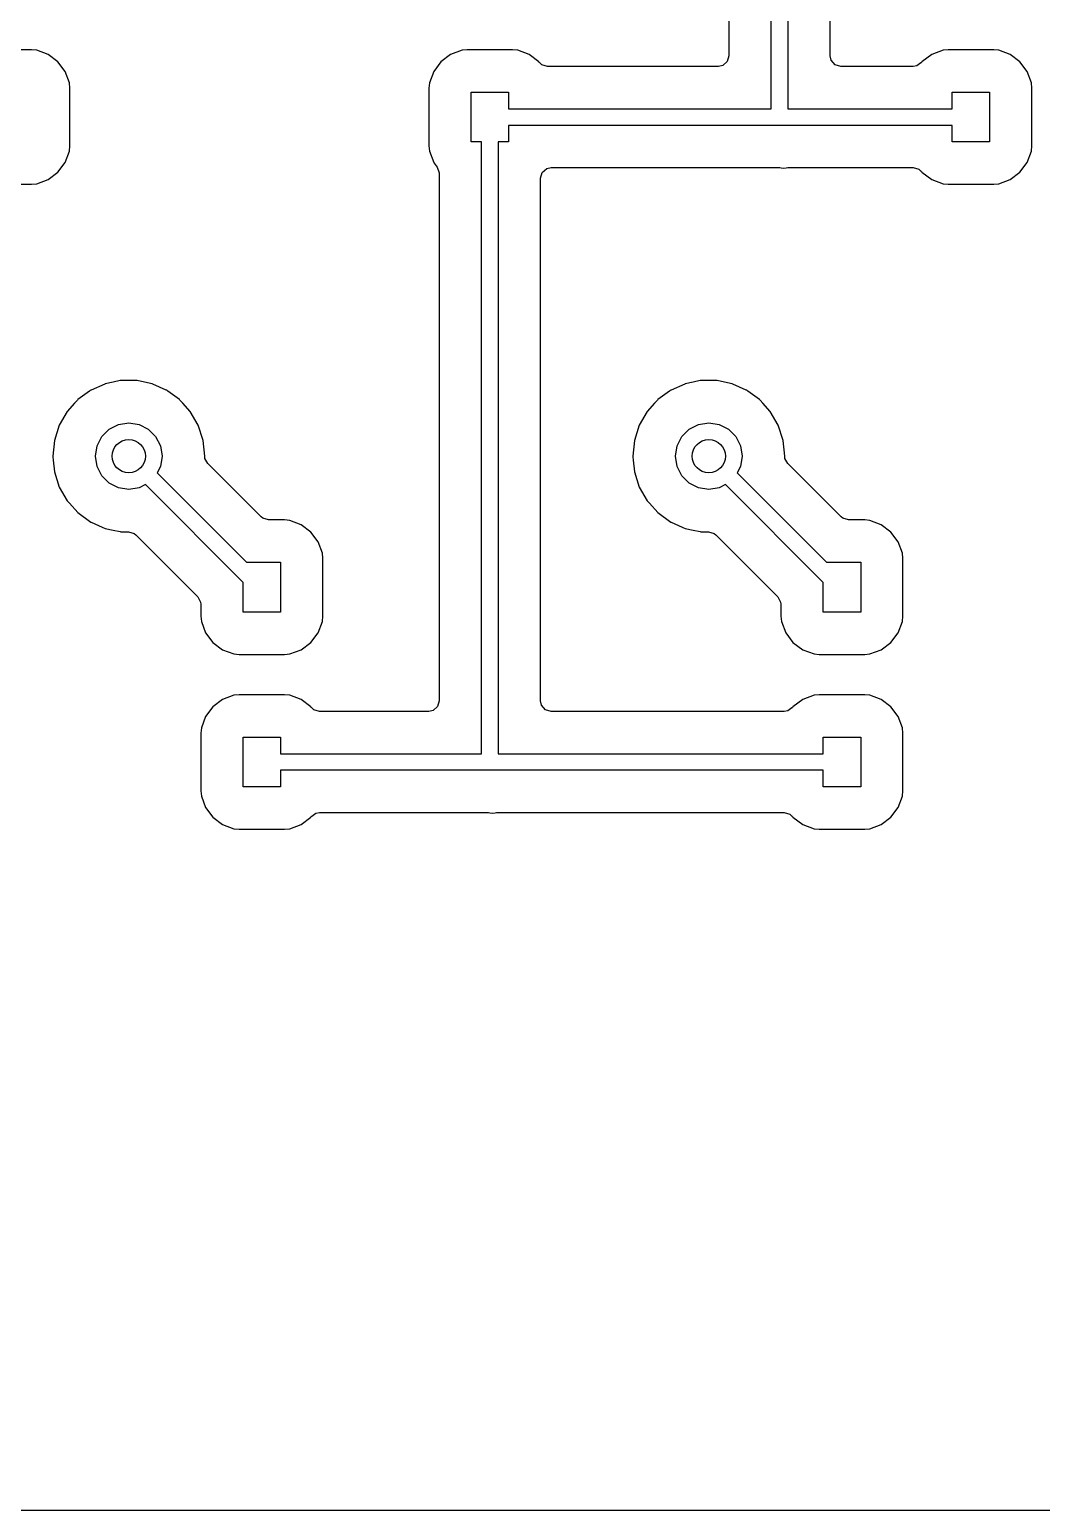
# Model space of a CAD drawing. Extents: x 1.41 to 5.39, y -5.53 to -2.36.
# Drawn here: x 3.946 to 4.425, y -5.529 to -4.829 of the extents above; entities that cross this region are included whole.
import ezdxf

# ---------------------------------------------------------------- set-up
doc = ezdxf.new("R2010")
doc.units = 0
doc.header["$MEASUREMENT"] = 0
doc.layers.add('BLACK', color=7, linetype='CONTINUOUS')

msp = doc.modelspace()

# ---------------------------------------------------------------- linework, layer by layer
at = {"layer": 'BLACK', "linetype": 'CONTINUOUS'}
for p, q in [((4.27724, -4.61369), (4.27724, -4.84116)), ((4.29726, -4.86614), (4.29726, -4.61179)), ((4.30514, -4.61342), (4.30514, -4.86614)), ((4.32516, -4.84116), (4.32516, -4.76668)), ((3.94737, -4.83825), (3.92586, -4.83825)), ((3.94982, -4.83851), (3.94737, -4.83825)), ((3.95519, -4.84053), (3.94982, -4.83851)), ((4.15097, -4.83851), (4.1456, -4.84053)), ((4.15342, -4.83825), (4.15097, -4.83851)), ((4.17493, -4.83825), (4.15342, -4.83825)), ((4.17737, -4.83851), (4.17493, -4.83825)), ((4.18274, -4.84053), (4.17737, -4.83851)), ((4.37853, -4.83851), (4.37316, -4.84053)), ((4.38098, -4.83825), (4.37853, -4.83851)), ((4.40249, -4.83825), (4.38098, -4.83825)), ((4.40493, -4.83851), (4.40249, -4.83825)), ((4.4103, -4.84053), (4.40493, -4.83851)), ((3.95977, -4.84397), (3.95519, -4.84053)), ((3.96321, -4.84855), (3.95977, -4.84397)), ((4.14101, -4.84397), (4.13757, -4.84855)), ((4.1456, -4.84053), (4.14101, -4.84397)), ((4.18733, -4.84397), (4.18274, -4.84053)), ((4.18754, -4.84425), (4.18733, -4.84397)), ((4.18779, -4.8445), (4.18754, -4.84425)), ((4.18782, -4.84447), (4.18779, -4.8445)), ((4.18875, -4.84533), (4.18782, -4.84447)), ((4.19143, -4.84612), (4.18875, -4.84533)), ((4.27228, -4.84612), (4.19143, -4.84612)), ((4.27434, -4.84567), (4.27228, -4.84612)), ((4.27646, -4.84384), (4.27434, -4.84567)), ((4.27724, -4.84116), (4.27646, -4.84384)), ((4.32561, -4.84322), (4.32516, -4.84116)), ((4.32744, -4.84533), (4.32561, -4.84322)), ((4.33012, -4.84612), (4.32744, -4.84533)), ((4.36448, -4.84612), (4.33012, -4.84612)), ((4.36621, -4.84581), (4.36448, -4.84612)), ((4.36805, -4.84443), (4.36621, -4.84581)), ((4.36811, -4.8445), (4.36805, -4.84443)), ((4.36836, -4.84425), (4.36811, -4.8445)), ((4.36857, -4.84397), (4.36836, -4.84425)), ((4.37316, -4.84053), (4.36857, -4.84397)), ((4.41489, -4.84397), (4.4103, -4.84053)), ((4.41833, -4.84855), (4.41489, -4.84397)), ((3.96523, -4.85392), (3.96321, -4.84855)), ((3.96549, -4.85637), (3.96523, -4.85392)), ((4.13556, -4.85392), (4.1353, -4.85637)), ((4.13757, -4.84855), (4.13556, -4.85392)), ((4.42034, -4.85392), (4.41833, -4.84855)), ((4.42061, -4.85637), (4.42034, -4.85392)), ((3.96549, -4.88378), (3.96549, -4.85637)), ((4.1353, -4.85637), (4.1353, -4.88378)), ((4.15531, -4.88189), (4.15531, -4.85827)), ((4.15531, -4.85827), (4.17303, -4.85827)), ((4.17303, -4.85827), (4.17303, -4.86614)), ((4.38287, -4.86614), (4.38287, -4.85827)), ((4.38287, -4.85827), (4.40059, -4.85827)), ((4.40059, -4.85827), (4.40059, -4.88189)), ((4.42061, -4.88378), (4.42061, -4.85637)), ((4.17303, -4.86614), (4.29726, -4.86614)), ((4.30514, -4.86614), (4.38287, -4.86614)), ((4.38287, -4.87402), (4.17303, -4.87402)), ((4.17303, -4.87402), (4.17303, -4.88189)), ((4.38287, -4.88189), (4.38287, -4.87402)), ((4.16024, -4.88189), (4.15531, -4.88189)), ((4.16024, -5.17126), (4.16024, -4.88189)), ((4.17303, -4.88189), (4.16811, -4.88189)), ((4.16811, -4.88189), (4.16811, -5.17126)), ((4.40059, -4.88189), (4.38287, -4.88189)), ((3.96321, -4.8916), (3.96523, -4.88623)), ((3.96523, -4.88623), (3.96549, -4.88378)), ((4.1353, -4.88378), (4.13556, -4.88623)), ((4.13556, -4.88623), (4.13757, -4.8916)), ((4.41833, -4.8916), (4.42034, -4.88623)), ((4.42034, -4.88623), (4.42061, -4.88378)), ((3.95519, -4.89963), (3.95977, -4.89619)), ((3.95977, -4.89619), (3.96321, -4.8916)), ((4.13757, -4.8916), (4.13779, -4.89189)), ((4.13779, -4.89189), (4.13779, -4.89189)), ((4.13779, -4.89189), (4.13923, -4.89381)), ((4.13923, -4.89381), (4.1402, -4.89642)), ((4.18892, -4.89631), (4.19103, -4.89448)), ((4.19103, -4.89448), (4.19309, -4.89404)), ((4.19309, -4.89404), (4.30125, -4.89404)), ((4.30125, -4.89404), (4.3019, -4.89408)), ((4.3019, -4.89408), (4.30315, -4.89424)), ((4.30315, -4.89424), (4.3044, -4.89408)), ((4.3044, -4.89408), (4.30504, -4.89404)), ((4.30504, -4.89404), (4.36448, -4.89404)), ((4.36448, -4.89404), (4.36716, -4.89482)), ((4.36716, -4.89482), (4.36808, -4.89569)), ((4.36808, -4.89569), (4.36811, -4.89566)), ((4.36811, -4.89566), (4.36836, -4.89591)), ((4.36836, -4.89591), (4.36857, -4.89619)), ((4.36857, -4.89619), (4.37316, -4.89963)), ((4.4103, -4.89963), (4.41489, -4.89619)), ((4.41489, -4.89619), (4.41833, -4.8916)), ((3.92586, -4.90191), (3.94737, -4.90191)), ((3.94737, -4.90191), (3.94982, -4.90164)), ((3.94982, -4.90164), (3.95519, -4.89963)), ((4.1402, -4.89642), (4.14022, -4.89678)), ((4.14022, -4.89678), (4.14022, -5.14628)), ((4.18813, -4.899), (4.18892, -4.89631)), ((4.18813, -5.14628), (4.18813, -4.899)), ((4.37316, -4.89963), (4.37853, -4.90164)), ((4.37853, -4.90164), (4.38098, -4.90191)), ((4.38098, -4.90191), (4.40249, -4.90191)), ((4.40249, -4.90191), (4.40493, -4.90164)), ((4.40493, -4.90164), (4.4103, -4.89963)), ((3.97479, -4.99976), (3.96924, -5.00378)), ((3.97511, -4.99952), (3.97479, -4.99976)), ((3.97532, -4.99937), (3.97511, -4.99952)), ((3.97511, -4.99952), (3.97511, -4.99952)), ((3.97556, -4.99926), (3.97532, -4.99937)), ((3.98196, -4.99641), (3.97556, -4.99926)), ((3.97556, -4.99926), (3.97556, -4.99926)), ((3.98219, -4.99631), (3.98196, -4.99641)), ((3.98196, -4.99641), (3.98196, -4.99641)), ((3.98587, -4.99553), (3.98219, -4.99631)), ((3.98929, -4.9948), (3.98587, -4.99553)), ((3.98955, -4.99474), (3.98929, -4.9948)), ((3.98929, -4.9948), (3.98929, -4.9948)), ((3.99707, -4.99474), (3.98955, -4.99474)), ((3.99732, -4.9948), (3.99707, -4.99474)), ((4.00074, -4.99553), (3.99732, -4.9948)), ((3.99732, -4.9948), (3.99732, -4.9948)), ((4.00442, -4.99631), (4.00074, -4.99553)), ((4.00466, -4.99641), (4.00442, -4.99631)), ((4.01105, -4.99926), (4.00466, -4.99641)), ((4.00466, -4.99641), (4.00466, -4.99641)), ((4.01129, -4.99937), (4.01105, -4.99926)), ((4.01105, -4.99926), (4.01105, -4.99926)), ((4.0115, -4.99952), (4.01129, -4.99937)), ((4.01183, -4.99976), (4.0115, -4.99952)), ((4.0115, -4.99952), (4.0115, -4.99952)), ((4.01737, -5.00378), (4.01183, -4.99976)), ((4.2492, -4.99976), (4.24365, -5.00378)), ((4.24952, -4.99952), (4.2492, -4.99976)), ((4.24973, -4.99937), (4.24952, -4.99952)), ((4.24952, -4.99952), (4.24952, -4.99952)), ((4.24997, -4.99926), (4.24973, -4.99937)), ((4.25637, -4.99641), (4.24997, -4.99926)), ((4.24997, -4.99926), (4.24997, -4.99926)), ((4.2566, -4.99631), (4.25637, -4.99641)), ((4.25637, -4.99641), (4.25637, -4.99641)), ((4.26028, -4.99553), (4.2566, -4.99631)), ((4.2637, -4.9948), (4.26028, -4.99553)), ((4.26396, -4.99474), (4.2637, -4.9948)), ((4.2637, -4.9948), (4.2637, -4.9948)), ((4.27148, -4.99474), (4.26396, -4.99474)), ((4.27173, -4.9948), (4.27148, -4.99474)), ((4.27515, -4.99553), (4.27173, -4.9948)), ((4.27173, -4.9948), (4.27173, -4.9948)), ((4.27883, -4.99631), (4.27515, -4.99553)), ((4.27907, -4.99641), (4.27883, -4.99631)), ((4.28546, -4.99926), (4.27907, -4.99641)), ((4.27907, -4.99641), (4.27907, -4.99641)), ((4.2857, -4.99937), (4.28546, -4.99926)), ((4.28546, -4.99926), (4.28546, -4.99926)), ((4.28591, -4.99952), (4.2857, -4.99937)), ((4.28624, -4.99976), (4.28591, -4.99952)), ((4.28591, -4.99952), (4.28591, -4.99952)), ((4.29178, -5.00378), (4.28624, -4.99976)), ((3.96769, -5.00551), (3.96421, -5.00937)), ((3.96907, -5.00398), (3.96769, -5.00551)), ((3.96924, -5.00378), (3.96907, -5.00398)), ((3.96907, -5.00398), (3.96907, -5.00398)), ((4.01755, -5.00398), (4.01737, -5.00378)), ((4.01892, -5.00551), (4.01755, -5.00398)), ((4.01755, -5.00398), (4.01755, -5.00398)), ((4.0224, -5.00937), (4.01892, -5.00551)), ((4.2421, -5.00551), (4.23862, -5.00937)), ((4.24348, -5.00398), (4.2421, -5.00551)), ((4.24365, -5.00378), (4.24348, -5.00398)), ((4.24348, -5.00398), (4.24348, -5.00398)), ((4.29196, -5.00398), (4.29178, -5.00378)), ((4.29333, -5.00551), (4.29196, -5.00398)), ((4.29196, -5.00398), (4.29196, -5.00398)), ((4.29681, -5.00937), (4.29333, -5.00551)), ((3.96421, -5.00937), (3.96045, -5.01588)), ((3.98844, -5.01553), (3.99331, -5.01476)), ((3.99331, -5.01476), (3.99817, -5.01553)), ((4.02616, -5.01588), (4.0224, -5.00937)), ((4.23862, -5.00937), (4.23486, -5.01588)), ((4.26285, -5.01553), (4.26772, -5.01476)), ((4.26772, -5.01476), (4.27258, -5.01553)), ((4.30057, -5.01588), (4.29681, -5.00937)), ((3.96045, -5.01588), (3.95813, -5.02303)), ((3.97833, -5.02565), (3.98057, -5.02126)), ((3.98057, -5.02126), (3.98405, -5.01777)), ((3.98405, -5.01777), (3.98844, -5.01553)), ((3.99817, -5.01553), (4.00256, -5.01777)), ((4.00256, -5.01777), (4.00605, -5.02126)), ((4.00605, -5.02126), (4.00828, -5.02565)), ((4.02849, -5.02303), (4.02616, -5.01588)), ((4.23486, -5.01588), (4.23254, -5.02303)), ((4.25274, -5.02565), (4.25498, -5.02126)), ((4.25498, -5.02126), (4.25846, -5.01777)), ((4.25846, -5.01777), (4.26285, -5.01553)), ((4.27258, -5.01553), (4.27697, -5.01777)), ((4.27697, -5.01777), (4.28046, -5.02126)), ((4.28046, -5.02126), (4.28269, -5.02565)), ((4.3029, -5.02303), (4.30057, -5.01588)), ((3.95813, -5.02303), (3.95734, -5.03051)), ((3.97756, -5.03051), (3.97833, -5.02565)), ((4.00828, -5.02565), (4.00906, -5.03051)), ((4.02927, -5.03051), (4.02849, -5.02303)), ((4.23254, -5.02303), (4.23175, -5.03051)), ((4.25197, -5.03051), (4.25274, -5.02565)), ((4.28269, -5.02565), (4.28346, -5.03051)), ((4.30368, -5.03051), (4.3029, -5.02303)), ((3.95734, -5.03051), (3.95737, -5.03077)), ((3.95737, -5.03077), (3.95754, -5.0324)), ((3.95754, -5.0324), (3.95813, -5.03799)), ((3.97833, -5.03538), (3.97756, -5.03051)), ((3.98057, -5.03977), (3.97833, -5.03538)), ((4.00828, -5.03538), (4.00675, -5.03839)), ((4.00906, -5.03051), (4.00828, -5.03538)), ((4.02926, -5.03064), (4.02927, -5.03051)), ((4.02936, -5.03157), (4.02926, -5.03064)), ((4.0307, -5.03402), (4.02936, -5.03157)), ((4.05591, -5.05924), (4.0307, -5.03402)), ((4.23175, -5.03051), (4.23178, -5.03077)), ((4.23178, -5.03077), (4.23195, -5.0324)), ((4.23195, -5.0324), (4.23254, -5.03799)), ((4.25274, -5.03538), (4.25197, -5.03051)), ((4.25498, -5.03977), (4.25274, -5.03538)), ((4.28269, -5.03538), (4.28116, -5.03839)), ((4.28346, -5.03051), (4.28269, -5.03538)), ((4.30367, -5.03064), (4.30368, -5.03051)), ((4.30377, -5.03157), (4.30367, -5.03064)), ((4.30511, -5.03402), (4.30377, -5.03157)), ((4.33032, -5.05924), (4.30511, -5.03402)), ((3.95813, -5.03799), (3.96045, -5.04514)), ((3.98405, -5.04325), (3.98057, -5.03977)), ((3.98844, -5.04549), (3.98405, -5.04325)), ((4.00675, -5.03839), (4.04907, -5.08071)), ((4.23254, -5.03799), (4.23486, -5.04514)), ((4.25846, -5.04325), (4.25498, -5.03977)), ((4.26285, -5.04549), (4.25846, -5.04325)), ((4.28116, -5.03839), (4.32348, -5.08071)), ((3.96045, -5.04514), (3.96421, -5.05165)), ((3.99331, -5.04626), (3.98844, -5.04549)), ((3.99817, -5.04549), (3.99331, -5.04626)), ((4.00118, -5.04396), (3.99817, -5.04549)), ((4.04744, -5.09021), (4.00118, -5.04396)), ((4.23486, -5.04514), (4.23862, -5.05165)), ((4.26772, -5.04626), (4.26285, -5.04549)), ((4.27258, -5.04549), (4.26772, -5.04626)), ((4.27559, -5.04396), (4.27258, -5.04549)), ((4.32185, -5.09021), (4.27559, -5.04396)), ((3.96421, -5.05165), (3.96438, -5.05184)), ((3.96438, -5.05184), (3.96439, -5.05184)), ((3.96439, -5.05184), (3.96525, -5.05281)), ((3.96525, -5.05281), (3.96924, -5.05724)), ((3.96924, -5.05724), (3.97532, -5.06166)), ((4.23862, -5.05165), (4.23879, -5.05184)), ((4.23879, -5.05184), (4.23879, -5.05184)), ((4.23879, -5.05184), (4.23966, -5.05281)), ((4.23966, -5.05281), (4.24365, -5.05724)), ((4.24365, -5.05724), (4.24973, -5.06166)), ((3.97532, -5.06166), (3.97556, -5.06176)), ((3.97556, -5.06176), (3.97556, -5.06176)), ((3.97556, -5.06176), (3.98076, -5.06408)), ((3.98076, -5.06408), (3.98219, -5.06472)), ((4.05674, -5.0599), (4.05591, -5.05924)), ((4.05942, -5.06069), (4.05674, -5.0599)), ((4.06705, -5.06069), (4.05942, -5.06069)), ((4.0695, -5.06095), (4.06705, -5.06069)), ((4.07487, -5.06297), (4.0695, -5.06095)), ((4.07946, -5.06641), (4.07487, -5.06297)), ((4.24973, -5.06166), (4.24997, -5.06176)), ((4.24997, -5.06176), (4.24997, -5.06176)), ((4.24997, -5.06176), (4.25517, -5.06408)), ((4.25517, -5.06408), (4.2566, -5.06472)), ((4.33115, -5.0599), (4.33032, -5.05924)), ((4.33383, -5.06069), (4.33115, -5.0599)), ((4.34146, -5.06069), (4.33383, -5.06069)), ((4.34391, -5.06095), (4.34146, -5.06069)), ((4.34928, -5.06297), (4.34391, -5.06095)), ((4.35387, -5.06641), (4.34928, -5.06297)), ((3.98219, -5.06472), (3.98587, -5.0655)), ((3.98587, -5.0655), (3.98929, -5.06623)), ((3.98929, -5.06623), (3.98929, -5.06623)), ((3.98929, -5.06623), (3.98955, -5.06628)), ((3.98955, -5.06628), (3.99314, -5.06628)), ((3.99314, -5.06628), (3.99582, -5.06707)), ((3.99582, -5.06707), (3.99665, -5.06773)), ((3.99665, -5.06773), (4.02597, -5.09705)), ((4.0829, -5.071), (4.07946, -5.06641)), ((4.08491, -5.07637), (4.0829, -5.071)), ((4.2566, -5.06472), (4.26028, -5.0655)), ((4.26028, -5.0655), (4.2637, -5.06623)), ((4.2637, -5.06623), (4.2637, -5.06623)), ((4.2637, -5.06623), (4.26396, -5.06628)), ((4.26396, -5.06628), (4.26755, -5.06628)), ((4.26755, -5.06628), (4.27023, -5.06707)), ((4.27023, -5.06707), (4.27106, -5.06773)), ((4.27106, -5.06773), (4.30038, -5.09705)), ((4.35731, -5.071), (4.35387, -5.06641)), ((4.35932, -5.07637), (4.35731, -5.071)), ((4.08518, -5.07881), (4.08491, -5.07637)), ((4.35959, -5.07881), (4.35932, -5.07637)), ((4.04907, -5.08071), (4.06516, -5.08071)), ((4.06516, -5.08071), (4.06516, -5.10433)), ((4.08518, -5.10623), (4.08518, -5.07881)), ((4.32348, -5.08071), (4.33957, -5.08071)), ((4.33957, -5.08071), (4.33957, -5.10433)), ((4.35959, -5.10623), (4.35959, -5.07881)), ((4.04744, -5.10433), (4.04744, -5.09021)), ((4.32185, -5.10433), (4.32185, -5.09021)), ((4.02597, -5.09705), (4.02731, -5.09951)), ((4.30038, -5.09705), (4.30172, -5.09951)), ((4.02731, -5.09951), (4.02742, -5.10056)), ((4.02742, -5.10056), (4.02742, -5.10623)), ((4.02742, -5.10623), (4.02769, -5.10867)), ((4.06516, -5.10433), (4.04744, -5.10433)), ((4.08491, -5.10867), (4.08518, -5.10623)), ((4.30172, -5.09951), (4.30183, -5.10056)), ((4.30183, -5.10056), (4.30183, -5.10623)), ((4.30183, -5.10623), (4.3021, -5.10867)), ((4.33957, -5.10433), (4.32185, -5.10433)), ((4.35932, -5.10867), (4.35959, -5.10623)), ((4.02769, -5.10867), (4.0297, -5.11404)), ((4.0829, -5.11404), (4.08491, -5.10867)), ((4.3021, -5.10867), (4.30411, -5.11404)), ((4.35731, -5.11404), (4.35932, -5.10867)), ((4.0297, -5.11404), (4.03314, -5.11863)), ((4.03314, -5.11863), (4.03773, -5.12207)), ((4.07487, -5.12207), (4.07946, -5.11863)), ((4.07946, -5.11863), (4.0829, -5.11404)), ((4.30411, -5.11404), (4.30755, -5.11863)), ((4.30755, -5.11863), (4.31214, -5.12207)), ((4.34928, -5.12207), (4.35387, -5.11863)), ((4.35387, -5.11863), (4.35731, -5.11404)), ((4.03773, -5.12207), (4.0431, -5.12408)), ((4.0431, -5.12408), (4.04555, -5.12435)), ((4.04555, -5.12435), (4.06705, -5.12435)), ((4.06705, -5.12435), (4.0695, -5.12408)), ((4.0695, -5.12408), (4.07487, -5.12207)), ((4.31214, -5.12207), (4.31751, -5.12408)), ((4.31751, -5.12408), (4.31996, -5.12435)), ((4.31996, -5.12435), (4.34146, -5.12435)), ((4.34146, -5.12435), (4.34391, -5.12408)), ((4.34391, -5.12408), (4.34928, -5.12207)), ((4.03773, -5.14565), (4.03314, -5.14908)), ((4.0431, -5.14363), (4.03773, -5.14565)), ((4.04555, -5.14337), (4.0431, -5.14363)), ((4.06705, -5.14337), (4.04555, -5.14337)), ((4.0695, -5.14363), (4.06705, -5.14337)), ((4.07487, -5.14565), (4.0695, -5.14363)), ((4.07946, -5.14908), (4.07487, -5.14565)), ((4.14022, -5.14628), (4.13943, -5.14896)), ((4.18858, -5.14834), (4.18813, -5.14628)), ((4.19041, -5.15045), (4.18858, -5.14834)), ((4.31214, -5.14565), (4.30755, -5.14908)), ((4.31751, -5.14363), (4.31214, -5.14565)), ((4.31996, -5.14337), (4.31751, -5.14363)), ((4.34146, -5.14337), (4.31996, -5.14337)), ((4.34391, -5.14363), (4.34146, -5.14337)), ((4.34928, -5.14565), (4.34391, -5.14363)), ((4.35387, -5.14908), (4.34928, -5.14565)), ((4.0297, -5.15367), (4.02769, -5.15904)), ((4.03314, -5.14908), (4.0297, -5.15367)), ((4.07967, -5.14937), (4.07946, -5.14908)), ((4.07992, -5.14962), (4.07967, -5.14937)), ((4.07995, -5.14959), (4.07992, -5.14962)), ((4.08087, -5.15045), (4.07995, -5.14959)), ((4.08356, -5.15124), (4.08087, -5.15045)), ((4.13526, -5.15124), (4.08356, -5.15124)), ((4.13732, -5.15079), (4.13526, -5.15124)), ((4.13943, -5.14896), (4.13732, -5.15079)), ((4.19309, -5.15124), (4.19041, -5.15045)), ((4.30345, -5.15124), (4.19309, -5.15124)), ((4.30518, -5.15093), (4.30345, -5.15124)), ((4.30702, -5.14955), (4.30518, -5.15093)), ((4.30709, -5.14962), (4.30702, -5.14955)), ((4.30734, -5.14937), (4.30709, -5.14962)), ((4.30755, -5.14908), (4.30734, -5.14937)), ((4.35731, -5.15367), (4.35387, -5.14908)), ((4.35932, -5.15904), (4.35731, -5.15367)), ((4.02769, -5.15904), (4.02742, -5.16149)), ((4.02742, -5.16149), (4.02742, -5.1889)), ((4.35959, -5.16149), (4.35932, -5.15904)), ((4.35959, -5.1889), (4.35959, -5.16149)), ((4.04744, -5.18701), (4.04744, -5.16339)), ((4.04744, -5.16339), (4.06516, -5.16339)), ((4.06516, -5.16339), (4.06516, -5.17126)), ((4.32185, -5.17126), (4.32185, -5.16339)), ((4.32185, -5.16339), (4.33957, -5.16339)), ((4.33957, -5.16339), (4.33957, -5.18701)), ((4.06516, -5.17126), (4.16024, -5.17126)), ((4.16811, -5.17126), (4.32185, -5.17126)), ((4.32185, -5.17913), (4.06516, -5.17913)), ((4.06516, -5.17913), (4.06516, -5.18701)), ((4.32185, -5.18701), (4.32185, -5.17913)), ((4.02742, -5.1889), (4.02769, -5.19135)), ((4.06516, -5.18701), (4.04744, -5.18701)), ((4.33957, -5.18701), (4.32185, -5.18701)), ((4.35932, -5.19135), (4.35959, -5.1889)), ((4.02769, -5.19135), (4.0297, -5.19672)), ((4.0297, -5.19672), (4.03314, -5.20131)), ((4.35387, -5.20131), (4.35731, -5.19672)), ((4.35731, -5.19672), (4.35932, -5.19135)), ((4.03314, -5.20131), (4.03773, -5.20475)), ((4.07487, -5.20475), (4.07946, -5.20131)), ((4.07946, -5.20131), (4.07967, -5.20103)), ((4.07967, -5.20103), (4.07992, -5.20078)), ((4.07992, -5.20078), (4.07999, -5.20084)), ((4.07999, -5.20084), (4.08183, -5.19947)), ((4.08183, -5.19947), (4.08356, -5.19915)), ((4.08356, -5.19915), (4.16346, -5.19915)), ((4.16346, -5.19915), (4.16411, -5.1992)), ((4.16411, -5.1992), (4.16535, -5.19936)), ((4.16535, -5.19936), (4.1666, -5.1992)), ((4.1666, -5.1992), (4.16725, -5.19915)), ((4.16725, -5.19915), (4.30345, -5.19915)), ((4.30345, -5.19915), (4.30613, -5.19994)), ((4.30613, -5.19994), (4.30706, -5.2008)), ((4.30706, -5.2008), (4.30709, -5.20078)), ((4.30709, -5.20078), (4.30734, -5.20103)), ((4.30734, -5.20103), (4.30755, -5.20131)), ((4.30755, -5.20131), (4.31214, -5.20475)), ((4.34928, -5.20475), (4.35387, -5.20131)), ((4.03773, -5.20475), (4.0431, -5.20676)), ((4.0431, -5.20676), (4.04555, -5.20703)), ((4.04555, -5.20703), (4.06705, -5.20703)), ((4.06705, -5.20703), (4.0695, -5.20676)), ((4.0695, -5.20676), (4.07487, -5.20475)), ((4.31214, -5.20475), (4.31751, -5.20676)), ((4.31751, -5.20676), (4.31996, -5.20703)), ((4.31996, -5.20703), (4.34146, -5.20703)), ((4.34146, -5.20703), (4.34391, -5.20676)), ((4.34391, -5.20676), (4.34928, -5.20475)), ((5.22868, -5.52921), (3.55787, -5.52921))]:
    msp.add_line(p, q, dxfattribs=at)
at = {"layer": 'BLACK'}
for centre in [(3.99331, -5.03051), (4.26772, -5.03051)]:
    msp.add_circle(centre, 0.00787, dxfattribs=at)

doc.saveas('drawing.dxf')
